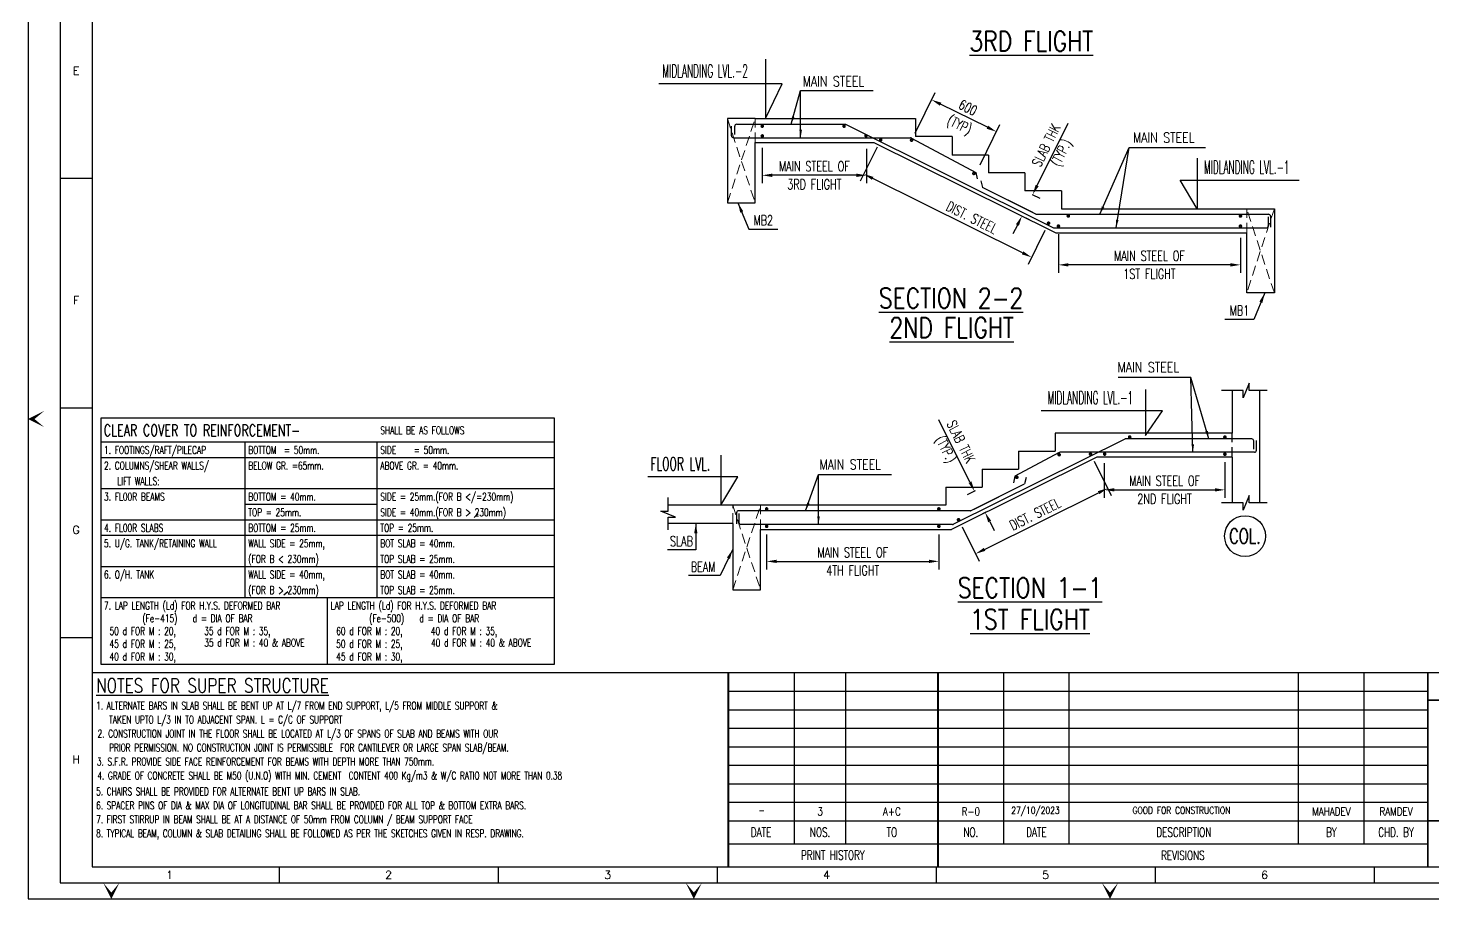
# Model space of a CAD drawing. Header units: millimetres. Extents: x 1056218 to 1123340, y -431462 to -384245.
# Drawn here: x 1056218 to 1091245, y -431462 to -409738 of the extents above; entities that cross this region are included whole.
import ezdxf
from ezdxf.enums import TextEntityAlignment as Align

# ---------------------------------------------------------------- set-up
doc = ezdxf.new("R2010")
doc.units = ezdxf.units.MM
doc.header["$MEASUREMENT"] = 0
doc.header["$PDMODE"] = 34
doc.header["$PDSIZE"] = -5
doc.linetypes.add('DASHED', pattern=[0.75, 0.5, -0.25])
for name, color, linetype in [('LEVEL SECTION', 3, 'Continuous'), ('notes', 1, 'Continuous'), ('PNA', 8, 'Continuous'), ('R.C.C. STRUCTURE', 4, 'Continuous'), ('S-BEAM NO', 3, 'Continuous'), ('S-BRECK LINE', 8, 'Continuous'), ('S-COLUMN', 1, 'Continuous'), ('S-COLUMN CIRCLE', 9, 'Continuous'), ('S-COLUMN NO', 2, 'Continuous'), ('S-DIM-1', 5, 'Continuous'), ('S-LEVEL SECTION', 3, 'Continuous'), ('S-REINFORCEMENT', 6, 'Continuous'), ('S-TEXT', 2, 'Continuous'), ('S-TEXT-1', 4, 'Continuous'), ('S-TITIL', 6, 'Continuous'), ('SCH-LINE', 7, 'Continuous'), ('SCHEDULE LINE', 7, 'Continuous'), ('STEEL', 6, 'Continuous'), ('TEXT (SHEET)', 4, 'Continuous')]:
    doc.layers.add(name, color=color, linetype=linetype)
doc.layers.add('SDA_DIM', color=8, linetype='Continuous', lineweight=13)
doc.styles.add('ROMANS', font='simplex.shx', dxfattribs={"width": 0.7})
doc.dimstyles.new('DIM 100', dxfattribs={"dimscale": 100, "dimtxt": 2, "dimasz": 2, "dimexe": 1, "dimexo": 1, "dimgap": 1, "dimtad": 1, "dimdec": 0, "dimzin": 0, "dimdsep": 46, "dimtxsty": 'ROMANS', "dimcen": 0, "dimclrd": 170, "dimclre": 170, "dimclrt": 4, "dimadec": 0, "dimazin": 0, "dimtfac": 1, "dimtdec": 0, "dimtofl": 0, "dimtmove": 0, "dimatfit": 3, "dimfxl": 0, "dimtolj": 1, "dimtzin": 0, "dimarcsym": 0})
doc.dimstyles.new('dim100', dxfattribs={"dimtxt": 250, "dimasz": 250, "dimexe": 200, "dimexo": 200, "dimgap": 100, "dimtad": 1, "dimdec": 0, "dimzin": 0, "dimdsep": 46, "dimtxsty": 'ROMANS', "dimcen": 0, "dimclrd": 5, "dimclre": 5, "dimclrt": 4, "dimadec": 0, "dimazin": 0, "dimtfac": 1, "dimtdec": 0, "dimtix": 1, "dimtofl": 0, "dimtmove": 2, "dimatfit": 3, "dimfxl": 0, "dimtolj": 1, "dimtzin": 0, "dimlwd": -1, "dimlwe": -1, "dimarcsym": 0})
doc.dimstyles.new('dim33.33', dxfattribs={"dimtxt": 250, "dimasz": 250, "dimexe": 200, "dimexo": 200, "dimgap": 100, "dimtad": 1, "dimdec": 0, "dimlfac": 0.333331, "dimzin": 0, "dimdsep": 46, "dimtxsty": 'ROMANS', "dimcen": 0, "dimclrd": 5, "dimclre": 5, "dimclrt": 4, "dimadec": 0, "dimazin": 0, "dimtfac": 1, "dimtdec": 0, "dimtix": 1, "dimtofl": 0, "dimtmove": 2, "dimatfit": 3, "dimfxl": 0, "dimtolj": 1, "dimtzin": 0, "dimlwd": -1, "dimlwe": -1, "dimarcsym": 0})

# ---------------------------------------------------------------- blocks, each defined once
blk = doc.blocks.new('*D31')
at = {"layer": 'Defpoints', "color": 0}
for p in [(1083051, -420395), (1086059, -420370), (1086059, -421258)]:
    blk.add_point(p, dxfattribs=at)
at = {"layer": 'S-DIM-1', "color": 5}
for p, q in [((1083051, -420595), (1083051, -421458)), ((1086059, -420570), (1086059, -421458)), ((1083301, -421258), (1085809, -421258))]:
    blk.add_line(p, q, dxfattribs=at)
for points in [[(1083301, -421216), (1083301, -421299), (1083051, -421258)], [(1085809, -421299), (1085809, -421216), (1086059, -421258)]]:
    blk.add_solid(points, dxfattribs=at)
at = {"layer": 'S-DIM-1', "color": 4, "char_height": 250, "attachment_point": 5, "style": 'ROMANS'}
for s, insert in [('\\A1;MAIN STEEL OF\\Fsimplex.shx|c1;', (1084555, -421033)), ('2ND FLIGHT', (1084555, -421483))]:
    blk.add_mtext(s, dxfattribs=dict(at, insert=insert))
blk = doc.blocks.new('*D32')
at = {"layer": 'Defpoints', "color": 0}
for p in [(1074633, -422168), (1078927, -422168), (1078927, -423042)]:
    blk.add_point(p, dxfattribs=at)
at = {"layer": 'S-DIM-1', "color": 5}
for p, q in [((1074633, -422368), (1074633, -423242)), ((1078927, -422368), (1078927, -423242)), ((1074883, -423042), (1078677, -423042))]:
    blk.add_line(p, q, dxfattribs=at)
for points in [[(1074883, -423000), (1074883, -423083), (1074633, -423042)], [(1078677, -423083), (1078677, -423000), (1078927, -423042)]]:
    blk.add_solid(points, dxfattribs=at)
at = {"layer": 'S-DIM-1', "color": 4, "char_height": 250, "attachment_point": 5, "style": 'ROMANS'}
for s, insert in [('\\A1;MAIN STEEL OF', (1076780, -422817)), ('4TH FLIGHT', (1076780, -423267))]:
    blk.add_mtext(s, dxfattribs=dict(at, insert=insert))
blk = doc.blocks.new('*D33')
at = {"layer": 'Defpoints', "color": 0}
for p in [(1082708, -420367), (1083131, -421218), (1079418, -422002)]:
    blk.add_point(p, dxfattribs=at)
at = {"layer": 'S-DIM-1', "color": 5}
for p, q in [((1082797, -420546), (1083220, -421397)), ((1080065, -422742), (1082907, -421330)), ((1079507, -422182), (1079930, -423033))]:
    blk.add_line(p, q, dxfattribs=at)
for points in [[(1082926, -421367), (1082889, -421292), (1083131, -421218)], [(1080046, -422705), (1080083, -422780), (1079841, -422854)]]:
    blk.add_solid(points, dxfattribs=at)
at = {"layer": 'S-DIM-1', "color": 4, "insert": (1081328, -421861), "char_height": 250, "attachment_point": 5, "rotation": 26.4273, "style": 'ROMANS'}
blk.add_mtext('\\A1;\\Fsimplex.shx|c1;DIST. STEEL', dxfattribs=at)
blk = doc.blocks.new('*D34')
at = {"layer": 'Defpoints', "color": 0}
for p in [(1080006, -421193), (1080274, -421728), (1080082, -421824)]:
    blk.add_point(p, dxfattribs=at)
at = {"layer": 'S-DIM-1', "color": 5}
for p, q in [((1079703, -421065), (1078925, -419508)), ((1079828, -421283), (1079636, -421378)), ((1080095, -421818), (1079903, -421913)), ((1080194, -422048), (1080305, -422271))]:
    blk.add_line(p, q, dxfattribs=at)
for points in [[(1079666, -421084), (1079740, -421047), (1079815, -421289)], [(1080231, -422029), (1080156, -422066), (1080082, -421824)]]:
    blk.add_solid(points, dxfattribs=at)
at = {"layer": 'S-DIM-1', "color": 4, "insert": (1079255, -420168), "char_height": 250, "attachment_point": 5, "rotation": 296.5497, "style": 'ROMANS'}
blk.add_mtext('\\A1;SLAB THK\\P(TYP.)', dxfattribs=at)
blk = doc.blocks.new('*D39')
at = {"layer": 'Defpoints', "color": 0}
for p in [(1074524, -412523), (1077120, -412549), (1074524, -413411)]:
    blk.add_point(p, dxfattribs=at)
at = {"layer": 'S-DIM-1', "color": 5}
for p, q in [((1074524, -412723), (1074524, -413611)), ((1077120, -412749), (1077120, -413611)), ((1076870, -413411), (1074774, -413411))]:
    blk.add_line(p, q, dxfattribs=at)
for points in [[(1074774, -413369), (1074774, -413453), (1074524, -413411)], [(1076870, -413453), (1076870, -413369), (1077120, -413411)]]:
    blk.add_solid(points, dxfattribs=at)
at = {"layer": 'S-DIM-1', "color": 4, "char_height": 250, "attachment_point": 5, "style": 'ROMANS'}
for s, insert in [('\\A1;\\Fsimplex.shx|c1;MAIN STEEL OF', (1075822, -413186)), ('3RD FLIGHT', (1075822, -413636))]:
    blk.add_mtext(s, dxfattribs=dict(at, insert=insert))
blk = doc.blocks.new('*D40')
at = {"layer": 'Defpoints', "color": 0}
for p in [(1081908, -414679), (1086447, -414771), (1081908, -415645)]:
    blk.add_point(p, dxfattribs=at)
at = {"layer": 'S-DIM-1', "color": 5}
for p, q in [((1081908, -414879), (1081908, -415845)), ((1086447, -414971), (1086447, -415845)), ((1086197, -415645), (1082158, -415645))]:
    blk.add_line(p, q, dxfattribs=at)
for points in [[(1082158, -415603), (1082158, -415687), (1081908, -415645)], [(1086197, -415687), (1086197, -415603), (1086447, -415645)]]:
    blk.add_solid(points, dxfattribs=at)
at = {"layer": 'S-DIM-1', "color": 4, "char_height": 250, "attachment_point": 5, "style": 'ROMANS'}
for s, insert in [('\\A1;\\Fsimplex.shx|c1;MAIN STEEL OF', (1084178, -415420)), ('1ST FLIGHT', (1084178, -415870))]:
    blk.add_mtext(s, dxfattribs=dict(at, insert=insert))
blk = doc.blocks.new('*D41')
at = {"layer": 'Defpoints', "color": 0}
for p in [(1077476, -412525), (1077053, -413377), (1081662, -414606)]:
    blk.add_point(p, dxfattribs=at)
at = {"layer": 'S-DIM-1', "color": 5}
for p, q in [((1077387, -412705), (1076964, -413556)), ((1081015, -415346), (1077277, -413488)), ((1081573, -414785), (1081150, -415636))]:
    blk.add_line(p, q, dxfattribs=at)
for points in [[(1077296, -413451), (1077259, -413525), (1077053, -413377)], [(1080997, -415383), (1081034, -415308), (1081239, -415457)]]:
    blk.add_solid(points, dxfattribs=at)
at = {"layer": 'S-DIM-1', "color": 4, "insert": (1079752, -414464), "char_height": 250, "attachment_point": 5, "rotation": 333.5733, "style": 'ROMANS'}
blk.add_mtext('\\A1;\\Fsimplex.shx|c1;DIST. STEEL', dxfattribs=at)
blk = doc.blocks.new('*D42')
at = {"layer": 'Defpoints', "color": 0}
for p in [(1081073, -413797), (1080806, -414332), (1080998, -414427)]:
    blk.add_point(p, dxfattribs=at)
at = {"layer": 'S-DIM-1', "color": 5}
for p, q in [((1081377, -413669), (1082155, -412112)), ((1081252, -413886), (1081444, -413982)), ((1080886, -414651), (1080774, -414875)), ((1080985, -414421), (1081177, -414517))]:
    blk.add_line(p, q, dxfattribs=at)
for points in [[(1081340, -413650), (1081414, -413687), (1081265, -413892)], [(1080923, -414670), (1080849, -414632), (1080998, -414427)]]:
    blk.add_solid(points, dxfattribs=at)
at = {"layer": 'S-DIM-1', "color": 4, "insert": (1081825, -412771), "char_height": 250, "attachment_point": 5, "rotation": 63.4503, "style": 'ROMANS'}
blk.add_mtext('\\A1;SLAB THK\\P(TYP.)', dxfattribs=at)
blk = doc.blocks.new('*D43')
at = {"layer": 'Defpoints', "color": 0}
for p in [(1078746, -411527), (1078249, -412536), (1079865, -413331)]:
    blk.add_point(p, dxfattribs=at)
at = {"layer": 'S-DIM-1', "color": 5}
for p, q in [((1078337, -412357), (1078834, -411348)), ((1080138, -412212), (1078970, -411638)), ((1079954, -413152), (1080450, -412143))]:
    blk.add_line(p, q, dxfattribs=at)
for points in [[(1078988, -411600), (1078952, -411675), (1078746, -411527)], [(1080119, -412250), (1080156, -412175), (1080362, -412323)]]:
    blk.add_solid(points, dxfattribs=at)
at = {"layer": 'S-DIM-1', "color": 4, "char_height": 250, "attachment_point": 5, "rotation": 333.7989, "style": 'ROMANS'}
for s, insert in [('\\A1;600', (1079653, -411723)), ('(TYP)', (1079426, -412186))]:
    blk.add_mtext(s, dxfattribs=dict(at, insert=insert))
blk = doc.blocks.new('FOLDER')
at = {"layer": 'PNA'}
for points in [[(-1250, 2500), (0, 0), (0, 1000)], [(1250, 2500), (0, 0), (0, 1000)]]:
    blk.add_solid(points, dxfattribs=at)
blk = doc.blocks.new('SHEET')
at = {"color": 1}
for p, q in [((762042, -118391, -8), (676135, -118391, -8)), ((697174, -123292, -8), (720414, -123292, -8)), ((697174, -124054, -8), (720337, -124054, -8))]:
    blk.add_line(p, q, dxfattribs=at)
for p, q in [((699374, -124054, -8), (699374, -118391, -8)), ((701079, -124054, -8), (701079, -118391, -8)), ((706304, -124054, -8), (706304, -118391, -8)), ((708467, -124054, -8), (708467, -118391, -8)), ((716058, -124054, -8), (716058, -118391, -8)), ((718236, -124054, -8), (718236, -118391, -8))]:
    blk.add_line(p, q)
at = {"color": 5, "linetype": 'ByBlock', "lineweight": -2}
for p, q in [((697187, -119004, -8), (720337, -119004, -8)), ((697187, -119617, -8), (720337, -119617, -8)), ((697187, -120229, -8), (720337, -120229, -8)), ((697187, -120842, -8), (720337, -120842, -8)), ((697187, -121454, -8), (720337, -121454, -8)), ((697187, -122067, -8), (720337, -122067, -8)), ((697187, -122680, -8), (720337, -122680, -8))]:
    blk.add_line(p, q, dxfattribs=at)
at = {"elevation": -8, "flags": 128}
blk.add_lwpolyline([(674017, -125881), (763101, -125881), (763101, -63214), (674017, -63214)], close=True, dxfattribs=at)
at = {"color": 1, "const_width": 60.9, "elevation": -8}
for points in [[(697187, -124807), (697187, -118391)], [(704126, -124807), (704126, -118391)], [(720337, -124821), (720337, -118391)], [(720337, -119302), (737368, -119302)], [(720337, -123298), (737368, -123298)]]:
    blk.add_lwpolyline(points, dxfattribs=at)
at = {"layer": 'PNA'}
for p, q in [((675076, -102021, -8), (676135, -102021, -8)), ((675076, -109621, -8), (676135, -109621, -8)), ((675076, -117221, -8), (676135, -117221, -8)), ((682323, -124822, -8), (682323, -125351, -8)), ((689570, -124822, -8), (689570, -125351, -8)), ((696817, -124822, -8), (696817, -125351, -8)), ((704065, -124822, -8), (704065, -125351, -8)), ((711312, -124822, -8), (711312, -125351, -8)), ((718559, -124822, -8), (718559, -125351, -8))]:
    blk.add_line(p, q, dxfattribs=at)
at = {"layer": 'PNA', "color": 1, "elevation": -8}
for points in [[(675076, -125351), (762572, -125351), (762572, -63743), (675076, -63743)], [(676135, -124822), (762042, -124822), (762042, -64273), (676135, -64273)]]:
    blk.add_lwpolyline(points, close=True, dxfattribs=at)
at = {"layer": 'PNA', "xscale": 0.2118545526379952, "yscale": 0.2118545526379952, "zscale": 0.2118545526379952, "rotation": 270}
blk.add_blockref('FOLDER', (674017, -109992, -8), dxfattribs=at)
at = {"layer": 'PNA', "xscale": 0.2118545530764889, "yscale": 0.2118545530764889, "zscale": 0.2118545530764889}
for p in [(676771, -125881, -8), (696049, -125881, -8), (709820, -125881, -8)]:
    blk.add_blockref('FOLDER', p, dxfattribs=at)
at = {"layer": 'PNA', "style": 'ROMANS'}
for s, p in [('E', (675605, -98461, -8)), ('F', (675605, -106061, -8)), ('G', (675605, -113661, -8)), ('H', (675605, -121262, -8)), ('1', (678700, -125086, -8)), ('2', (685947, -125086, -8)), ('3', (693195, -125086, -8)), ('4', (700442, -125086, -8)), ('5', (707689, -125086, -8)), ('6', (714936, -125086, -8))]:
    blk.add_text(s, height=265, dxfattribs=at).set_placement(p, align=Align.MIDDLE)
at = {"layer": 'TEXT (SHEET)', "color": 4, "style": 'ROMANS', "width": 0.7}
for s, height, p in [('DATE', 304.7, (698274, -123673, -8)), ('NOS.', 304.7, (700226, -123673, -8)), ('TO', 304.7, (702602, -123673, -8)), ('NO.', 304.7, (705215, -123673, -8)), ('DATE', 304.7, (707386, -123673, -8)), ('DESCRIPTION', 304.74, (712263, -123673, -8)), ('BY', 304.7, (717147, -123673, -8)), ('CHD. BY', 304.7, (719287, -123673, -8)), ('PRINT HISTORY', 304.74, (700650, -124431, -8)), ('REVISIONS', 304.7, (712231, -124438, -8))]:
    blk.add_text(s, height=height, dxfattribs=at).set_placement(p, align=Align.MIDDLE_CENTER)

msp = doc.modelspace()

# ---------------------------------------------------------------- linework, layer by layer
at = {"layer": 'LEVEL SECTION'}
for points, elevation in [([(1074601, -410511.2), (1074601, -411996.6), (1075023.5, -411132), (1071946.2, -411132)], 8), ([(1085367.2, -412986.8), (1085367.1, -414246.6), (1084944.7, -413532.6), (1087908.7, -413532.6)], 7.5), ([(1085367.2, -412986.8), (1085367.1, -414246.6), (1084944.7, -413532.6), (1087826.3, -413532.6)], 7.5), ([(1084077.3, -418751.3), (1084077.3, -419899), (1084499.8, -419282.9), (1081481.1, -419282.9)], 8), ([(1073490.1, -420388.7), (1073490.1, -421643.3), (1073912.6, -420934.5), (1071667.1, -420934.5)], 7.5), ([(1073490.1, -420388.7), (1073490.1, -421643.3), (1073912.6, -420934.5), (1071749.4, -420934.5)], 7.5)]:
    msp.add_lwpolyline(points, dxfattribs=dict(at, elevation=elevation))
at = {"layer": 'notes', "color": 4}
for p, q in [((1067336.1, -421945.3), (1067439.6, -421858.6)), ((1062593.6, -423878.6), (1062697.1, -423791.9))]:
    msp.add_line(p, q, dxfattribs=at)
at = {"layer": 'R.C.C. STRUCTURE', "color": 130, "linetype": 'Continuous'}
for p, q in [((1074346, -411996.6, 8.1), (1078347.8, -411996.6, 7.5)), ((1074346, -411996.6, 8.1), (1078347.8, -411996.6, 7.5)), ((1078347.8, -411996.6, 7.5), (1078347.8, -412446.6, 7.5)), ((1078347.8, -411996.6, 7.5), (1078347.8, -412446.6, 7.5)), ((1073655.6, -412596.6, 17), (1073655.6, -412596.6, 17)), ((1073655.6, -412596.6, 17), (1073655.6, -412596.6, 17)), ((1074346, -412596.6, 15.5), (1077304.8, -412596.6, 8.2)), ((1074346, -412596.6, 15.5), (1077306.6, -412596.6, 8.2)), ((1077306.6, -412596.6, 8.6), (1081840.7, -414846.6, 7.5)), ((1079256.4, -412446.6, 7.5), (1078347.8, -412446.6, 7.5)), ((1079256.4, -412446.6, 7.5), (1078347.8, -412446.6, 7.5)), ((1079256.4, -412446.6, 7.5), (1079256.4, -412907.8, 7.5)), ((1080165.1, -412907.8, 7.5), (1079256.4, -412907.8, 7.5)), ((1080165.1, -412907.8, 7.5), (1080165.1, -413346.6, 7.5)), ((1081073.7, -413346.6, 7.5), (1080165.1, -413346.6, 7.5)), ((1081073.7, -413346.6, 7.5), (1080165.1, -413346.6, 7.5)), ((1081073.7, -413346.6, 7.5), (1081073.7, -413796.6, 7.5)), ((1081073.7, -413346.6, 7.5), (1081073.7, -413796.6, 7.5)), ((1081982.3, -413796.6, 7.5), (1081073.7, -413796.6, 7.5)), ((1081982.3, -413796.6, 7.5), (1081073.7, -413796.6, 7.5)), ((1081982.3, -413796.6, 7.5), (1081982.3, -414246.6, 7.5)), ((1081982.3, -413796.6, 7.5), (1081982.3, -414246.6, 7.5)), ((1081982.3, -413796.6, 7.5), (1081982.3, -414246.6, 7.5)), ((1081982.3, -413796.6, 7.5), (1081982.3, -414246.6, 7.5)), ((1081982.3, -414246.6, 7.5), (1086602, -414246.6, 7.5)), ((1081982.3, -414246.6, 7.5), (1086602, -414246.6, 7.5)), ((1081840.7, -414846.6, 7.5), (1086602, -414846.6, 7.5)), ((1086237.6, -419843.3, 8.1), (1081823.5, -419843.3, 7.5)), ((1081823.5, -419843.3, 7.5), (1081823.5, -420293.3, 7.5)), ((1081823.5, -419843.3, 7.5), (1081823.5, -420293.3, 7.5)), ((1086237.6, -419843.3, 8.1), (1081823.5, -419843.3, 7.5)), ((1080914.9, -420293.3, 7.5), (1080914.9, -420743.3, 7.5)), ((1080914.9, -420293.3, 7.5), (1081823.5, -420293.3, 7.5)), ((1080914.9, -420293.3, 7.5), (1081823.5, -420293.3, 7.5)), ((1080914.9, -420293.3, 7.5), (1080914.9, -420743.3, 7.5)), ((1082866.5, -420443.3, 8.4), (1079239.2, -422243.3, 7.5)), ((1086237.6, -420443.3, 15.5), (1082866.5, -420443.3, 8.2)), ((1086237.6, -420443.3, 15.5), (1082866.5, -420443.3, 8.2)), ((1086928, -420443.3, 17), (1086928, -420443.3, 17)), ((1086928, -420443.3, 17), (1086928, -420443.3, 17)), ((1080006.2, -420743.3, 7.5), (1080006.2, -421193.3, 7.5)), ((1080006.2, -420743.3, 7.5), (1080914.9, -420743.3, 7.5)), ((1080006.2, -420743.3, 7.5), (1080914.9, -420743.3, 7.5)), ((1080006.2, -420743.3, 7.5), (1080006.2, -421193.3, 7.5)), ((1079097.6, -421193.3, 7.5), (1079097.6, -421643.3, 7.5)), ((1079097.6, -421193.3, 7.5), (1079097.6, -421643.3, 7.5)), ((1079097.6, -421193.3, 7.5), (1080006.2, -421193.3, 7.5)), ((1079097.6, -421193.3, 7.5), (1080006.2, -421193.3, 7.5)), ((1079097.6, -421193.3, 7.5), (1079097.6, -421643.3, 7.5)), ((1079097.6, -421193.3, 7.5), (1079097.6, -421643.3, 7.5)), ((1074478, -421643.3, 7.5), (1072174, -421643.3, 7.5)), ((1079097.6, -421643.3, 7.5), (1074478, -421643.3, 7.5)), ((1079097.6, -421643.3, 7.5), (1074478, -421643.3, 7.5)), ((1073788, -422093.3, 7.5), (1072174, -422093.3, 7.5))]:
    msp.add_line(p, q, dxfattribs=at)
at = {"layer": 'R.C.C. STRUCTURE', "color": 130}
for p, q in [((1078347.8, -411996.6, 7.5), (1078347.8, -412446.6, 7.5)), ((1078347.8, -411996.6, 7.5), (1078347.8, -412446.6, 7.5)), ((1081823.5, -419843.3, 7.5), (1081823.5, -420293.3, 7.5)), ((1081823.5, -419843.3, 7.5), (1081823.5, -420293.3, 7.5))]:
    msp.add_line(p, q, dxfattribs=at)
at = {"layer": 'R.C.C. STRUCTURE', "color": 130, "linetype": 'ByBlock'}
for p, q in [((1081982.3, -414246.6, 7.5), (1082762.9, -414246.6, 7.5)), ((1081982.3, -414246.6, 7.5), (1082762.9, -414246.6, 7.5)), ((1079097.6, -421643.3, 7.5), (1078317, -421643.3, 7.5)), ((1079097.6, -421643.3, 7.5), (1078317, -421643.3, 7.5))]:
    msp.add_line(p, q, dxfattribs=at)
at = {"layer": 'R.C.C. STRUCTURE', "color": 130}
for points, elevation in [([(1074346, -411996.6), (1073656, -411996.6), (1073656, -412596.6), (1073656, -414096.6), (1074346, -414096.6)], 8.1), ([(1074346, -414096.6), (1074346, -414096.6), (1074346, -412596.6)], 8.1), ([(1086602, -414246.6), (1087291.9, -414246.6), (1087291.9, -416346.6), (1086602, -416346.6), (1086602, -414846.6)], 7.5), ([(1073788, -422093.3), (1073788, -423752.9), (1074478, -423752.9), (1074478, -422243.3), (1079239.2, -422243.3)], 7.5)]:
    msp.add_lwpolyline(points, dxfattribs=dict(at, elevation=elevation))
at = {"layer": 'S-BEAM NO', "color": 253, "linetype": 'DASHED', "ltscale": 500}
msp.add_line((1086237.6, -420443.3, 7.5), (1086237.6, -419843.3, 7.5), dxfattribs=at)
at = {"layer": 'S-BRECK LINE'}
for points, elevation in [([(1087112.8, -418775.9), (1086662.8, -418775.9), (1086662.8, -418592.7), (1086512.3, -418959.1), (1086512.3, -418775.9), (1085972.4, -418775.9)], 1330203), ([(1072174, -422253.1), (1072174, -421937.3), (1072357.1, -421937.3), (1071990.8, -421786.9), (1072174, -421786.9), (1072174, -421446.4)], 7.5), ([(1087112.8, -421582.3), (1086662.8, -421582.3), (1086662.8, -421399.1), (1086512.3, -421765.4), (1086512.3, -421582.3), (1085972.4, -421582.3)], 1330203)]:
    msp.add_lwpolyline(points, dxfattribs=dict(at, elevation=elevation))
at = {"layer": 'S-COLUMN', "elevation": 7.5}
for points in [[(1086237.6, -418775.9), (1086237.6, -419843.3)], [(1086927.9, -421582.3), (1086928, -418775.9)], [(1086237.6, -420443.3), (1086237.5, -421582.3)]]:
    msp.add_lwpolyline(points, dxfattribs=at)
at = {"layer": 'S-COLUMN CIRCLE'}
msp.add_circle((1086562.2, -422411.2, 28.9), 509.4, dxfattribs=at)
at = {"layer": 'S-REINFORCEMENT', "color": 5}
for p, q in [((1073755.6, -412424.8, 8.2), (1073755.6, -412182, 8.2)), ((1073835.6, -412396.5, 8.2), (1073835.6, -412188.8, 8.2)), ((1073885.6, -412138.8, 8.2), (1076599, -412138.8, 7.4)), ((1076599, -412138.8, 8.7), (1081789, -414717.9, 7.5)), ((1073805.6, -412474.8, 8.2), (1078222.9, -412474.8, 7.5)), ((1078246.5, -412480.8, 7.5), (1079846.7, -413337.4, 7.5)), ((1079846.7, -413337.4, 7.5), (1079885.8, -413500.6, 7.5)), ((1079846.7, -413337.4, 7.5), (1079885.8, -413500.6, 7.5)), ((1079974.6, -413549, 7.5), (1080013.7, -413712.3, 7.5)), ((1079974.6, -413549, 7.5), (1080013.7, -413712.3, 7.5)), ((1081268.7, -414339.6, 7.5), (1080013.7, -413712.3, 7.5)), ((1081343.5, -414377, 7.5), (1080013.7, -413712.3, 7.5)), ((1081365.8, -414382.2, 7.5), (1087146.9, -414382.2, 7.5)), ((1081811.3, -414723.1, 7.5), (1087090.3, -414723.1, 7.5)), ((1087140.3, -414447.4, 7.5), (1087140.3, -414673.1, 7.5)), ((1087196.9, -414432.2, 7.5), (1087196.9, -414708, 7.5)), ((1083564.9, -419990.7, 8.5), (1079290.9, -422114.6, 7.5)), ((1081924.8, -420327.4, 7.5), (1080823.9, -420916.8, 7.5)), ((1086793.8, -420321.5, 8.2), (1081948.4, -420321.5, 7.5)), ((1086729.7, -419985.5, 8.2), (1083587.2, -419985.5, 7.4)), ((1086779.7, -420243.2, 8.2), (1086779.7, -420035.5, 8.2)), ((1086843.8, -420271.5, 8.2), (1086843.8, -420028.7, 8.2)), ((1080823.9, -420916.8, 7.5), (1080784.8, -421080, 7.5)), ((1080823.9, -420916.8, 7.5), (1080784.8, -421080, 7.5)), ((1081105.4, -420945.7, 7.5), (1081066.3, -421108.9, 7.5)), ((1081105.4, -420945.7, 7.5), (1081066.3, -421108.9, 7.5)), ((1079736.5, -421773.6, 7.5), (1081066.3, -421108.9, 7.5)), ((1079811.2, -421736.3, 7.5), (1081066.3, -421108.9, 7.5)), ((1073883.1, -421828.9, 7.5), (1073883.1, -422104.6, 7.5)), ((1079714.1, -421778.9, 7.5), (1073933.1, -421778.9, 7.5)), ((1073939.7, -421844.1, 7.5), (1073939.7, -422069.8, 7.5)), ((1079268.7, -422119.8, 7.5), (1073989.7, -422119.8, 7.5))]:
    msp.add_line(p, q, dxfattribs=at)
at = {"layer": 'S-REINFORCEMENT', "color": 5, "extrusion": (0.00011904, 0, 1)}
msp.add_arc((1073885.6, -412188.8, 136), 50, 90, 180, dxfattribs=at)
at = {"layer": 'S-REINFORCEMENT', "color": 5, "extrusion": (7.16275e-05, 0, 1)}
msp.add_arc((1073805.6, -412424.8, 85.1), 50, 180, 270, dxfattribs=at)
at = {"layer": 'S-REINFORCEMENT', "color": 5, "extrusion": (7.16275e-05, 0.000133799, 1)}
msp.add_arc((1078222.9, -412524.8, 29.6), 50, 61.83815, 90, dxfattribs=at)
at = {"layer": 'S-REINFORCEMENT', "color": 5}
for centre, start, end in [((1081365.8, -414332.2, 7.5), 243.44228, 270), ((1087090.3, -414673.1, 7.5), 270, 0), ((1087146.9, -414432.2, 7.5), 0, 90), ((1073933.1, -421828.9, 7.5), 90, 180), ((1073989.7, -422069.8, 7.5), 180, 270), ((1079714.1, -421728.9, 7.5), 270, 296.55772)]:
    msp.add_arc(centre, 50, start, end, dxfattribs=at)
at = {"layer": 'S-REINFORCEMENT', "color": 5, "extrusion": (0, -0.000466261, 1)}
for centre, start, end in [((1081811.3, -414673.1, 200.9), 243.57558, 270), ((1079268.7, -422069.8, 204.3), 270, 296.42442)]:
    msp.add_arc(centre, 50, start, end, dxfattribs=at)
at = {"layer": 'S-REINFORCEMENT', "color": 5, "extrusion": (-7.16275e-05, 0.000133799, 1)}
msp.add_arc((1081948.4, -420371.5, -126.2), 50, 90, 118.16185, dxfattribs=at)
at = {"layer": 'S-REINFORCEMENT', "color": 5, "extrusion": (-0.00011904, -0.000226712, 1)}
msp.add_arc((1083587.2, -420035.5, -25.2), 50, 90, 116.42442, dxfattribs=at)
at = {"layer": 'S-REINFORCEMENT', "color": 5, "extrusion": (-0.00011904, 0, 1)}
msp.add_arc((1086729.7, -420035.5, -121.2), 50, 0, 90, dxfattribs=at)
at = {"layer": 'S-REINFORCEMENT', "color": 5, "extrusion": (-7.16275e-05, 0, 1)}
msp.add_arc((1086793.8, -420271.5, -69.7), 50, 270, 0, dxfattribs=at)
at = {"layer": 'SCH-LINE'}
for p, q in [((1061630.1, -423952.8), (1061630.1, -420071.2)), ((1064923.2, -423952.8), (1064923.2, -420088)), ((1063686, -425607.1), (1063686, -423952.8))]:
    msp.add_line(p, q, dxfattribs=at)
msp.add_lwpolyline([(1069339.2, -419472), (1058032.8, -419472), (1058032.8, -425607.1), (1069339.2, -425607.1)], close=True, dxfattribs=at)
at = {"layer": 'SCHEDULE LINE', "color": 5}
for p, q in [((1069339.2, -420071.2), (1058032.8, -420071.2)), ((1069339.2, -420459.3), (1058032.8, -420459.3)), ((1069339.2, -421235.7), (1058032.8, -421235.7)), ((1069339.2, -421235.7), (1058032.8, -421235.7)), ((1064923.2, -421623.8), (1061630.1, -421623.8)), ((1069339.2, -422012), (1058032.8, -422012)), ((1069339.2, -422400.2), (1058032.8, -422400.2)), ((1069339.2, -422400.2), (1058032.8, -422400.2)), ((1069339.2, -423176.5), (1058032.8, -423176.5)), ((1069339.2, -423952.8), (1058032.8, -423952.8))]:
    msp.add_line(p, q, dxfattribs=at)
at = {"layer": 'SDA_DIM', "linetype": 'DASHED', "ltscale": 500}
for p, q in [((1073656, -414096.6, 8.1), (1074346, -411996.6, 8.1)), ((1073656, -411996.6, 8.1), (1074346, -414096.6, 8.1)), ((1074346, -412596.6, 15.5), (1074346, -411996.6, 15.5)), ((1087291.9, -416346.6, 7.5), (1086602, -414246.6, 7.5)), ((1087291.9, -414246.6, 7.5), (1086602, -416346.6, 7.5)), ((1086602, -414846.6, 7.5), (1086602, -414246.6, 7.5)), ((1073788, -421643.3, 7.5), (1074478, -423743.3, 7.5)), ((1073788, -422093.3, 7.5), (1073788, -421643.3, 7.5)), ((1073788, -423752.9, 7.5), (1074478, -421652.9, 7.5)), ((1074478, -422243.3, 7.5), (1074478, -421643.3, 7.5))]:
    msp.add_line(p, q, dxfattribs=at)
at = {"layer": 'STEEL', "color": 5, "linetype": 'Continuous', "ltscale": 50, "const_width": 43.5}
for points, elevation in [([(1074547.6, -412184.3, -1), (1074501.1, -412184.3, -1)], 16.5), ([(1074547.6, -412184.3, -1), (1074501.1, -412184.3, -1)], 16.5), ([(1074547.6, -412429.1, -1), (1074501.1, -412429.1, -1)], 17), ([(1077133.6, -412425.2, -1), (1077087.1, -412425.2, -1)], 0.5), ([(1077133.6, -412425.2, -1), (1077087.1, -412425.2, -1)], 0.5), ([(1077499.7, -412525.5, -1), (1077453.2, -412525.5, -1)], 7.8), ([(1077499.7, -412525.5, -1), (1077453.2, -412525.5, -1)], 7.8), ([(1078269, -412534.4, -1), (1078222.5, -412534.4, -1)], 7.5), ([(1078269, -412534.4, -1), (1078222.5, -412534.4, -1)], 7.5), ([(1079822.9, -413365.4, -1), (1079776.4, -413365.4, -1)], 7.5), ([(1079822.9, -413365.4, -1), (1079776.4, -413365.4, -1)], 7.5), ([(1083662.2, -419940.7, 1), (1083708.7, -419940.7, 1)], 0), ([(1083662.2, -419940.7, 1), (1083708.7, -419940.7, 1)], 0), ([(1086035.9, -419940.7, 1), (1086082.4, -419940.7, 1)], 16.5), ([(1086035.9, -419940.7, 1), (1086082.4, -419940.7, 1)], 16.5), ([(1082684.9, -420367.1, 1), (1082731.4, -420367.1, 1)], 7.5), ([(1082684.9, -420367.1, 1), (1082731.4, -420367.1, 1)], 7.5), ([(1083037.7, -420366.2, 1), (1083084.2, -420366.2, 1)], 0), ([(1083037.7, -420366.2, 1), (1083084.2, -420366.2, 1)], 0), ([(1086035.9, -420370.1, 1), (1086082.4, -420370.1, 1)], 16.5), ([(1081902.3, -420381.1, 1), (1081948.8, -420381.1, 1)], 7.5), ([(1081902.3, -420381.1, 1), (1081948.8, -420381.1, 1)], 7.5), ([(1080847.7, -420944.8, 1), (1080894.2, -420944.8, 1)], 7.5), ([(1080847.7, -420944.8, 1), (1080894.2, -420944.8, 1)], 7.5), ([(1074609.7, -421732.8, 1), (1074656.2, -421732.8, 1)], 0), ([(1074609.7, -421732.8, 1), (1074656.2, -421732.8, 1)], 0), ([(1078903.4, -421732.8, 1), (1078949.9, -421732.8, 1)], 0), ([(1078903.4, -421732.8, 1), (1078949.9, -421732.8, 1)], 0), ([(1079394.5, -422002.4, 1), (1079441, -422002.4, 1)], 0), ([(1079394.5, -422002.4, 1), (1079441, -422002.4, 1)], 0), ([(1074609.7, -422167.7, 1), (1074656.2, -422167.7, 1)], 0), ([(1078903.4, -422167.7, 1), (1078949.9, -422167.7, 1)], 0)]:
    msp.add_lwpolyline(points, format="xyb", close=True, dxfattribs=dict(at, elevation=elevation))
for points in [[(1076585.5, -412184.3, -1), (1076539, -412184.3, -1)], [(1076585.5, -412184.3, -1), (1076539, -412184.3, -1)], [(1081685.4, -414605.7, -1), (1081638.9, -414605.7, -1)], [(1081685.4, -414605.7, -1), (1081638.9, -414605.7, -1)], [(1081931.3, -414678.7, -1), (1081884.8, -414678.7, -1)], [(1082176.6, -414426.3, -1), (1082130.1, -414426.3, -1)], [(1082176.6, -414426.3, -1), (1082130.1, -414426.3, -1)], [(1086470.2, -414426.3, -1), (1086423.7, -414426.3, -1)], [(1086470.2, -414426.3, -1), (1086423.7, -414426.3, -1)], [(1086470.2, -414678.7, -1), (1086423.7, -414678.7, -1)]]:
    msp.add_lwpolyline(points, format="xyb", close=True, dxfattribs=at)

# ---------------------------------------------------------------- block references
at = {"xscale": 0.7534615122783412, "yscale": 0.7534615122783412, "zscale": 0.7534615122783412}
msp.add_blockref('SHEET', (548372.2, -336615.9, 5.7), dxfattribs=at)

# ---------------------------------------------------------------- texts
at = {"layer": 'S-COLUMN NO', "style": 'ROMANS', "width": 0.7}
msp.add_text('COL.', height=375, dxfattribs=at).set_placement((1086562.2, -422411.2, -196518.1), align=Align.MIDDLE)
at = {"layer": 'S-LEVEL SECTION', "ltscale": 11, "style": 'ROMANS'}
for s, width, p in [('MIDLANDING LVL.-2', 0.5, (1072033.5, -410970.6, 7.5)), ('MIDLANDING LVL.-1', 0.5, (1085536.7, -413370.2, 7.5)), ('MIDLANDING LVL.-1', 0.5, (1081638, -419121.6, 0)), ('FLOOR LVL.', 0.6, (1071736.1, -420772.1, 7.5))]:
    msp.add_text(s, height=325, dxfattribs=dict(at, width=width)).set_placement(p)
at = {"layer": 'S-TEXT', "style": 'ROMANS', "width": 0.7}
msp.add_text('CLEAR COVER TO REINFORCEMENT- ', height=291.125, dxfattribs=at).set_placement((1058103.3, -419771.6), align=Align.MIDDLE_LEFT)
at = {"layer": 'S-TEXT', "style": 'ROMANS', "width": 0.8}
for s, height, p in [('-', 172.7, (1074506, -429250)), ('3', 199.5, (1075965.9, -429281)), ('A+C', 199.48, (1077756.1, -429281, 0)), ('R-0', 199.48, (1079724.6, -429281, 0)), ('27/10/2023', 172.65, (1081335.8, -429250)), ('GOOD FOR CONSTRUCTION', 172.655, (1084976.1, -429250, 0)), ('MAHADEV', 199.48, (1088715.1, -429281, 0)), ('RAMDEV', 199.48, (1090327, -429281, 0))]:
    msp.add_text(s, height=height, dxfattribs=at).set_placement(p, align=Align.MIDDLE_CENTER)
at = {"layer": 'S-TEXT-1', "linetype": 'ByBlock', "style": 'ROMANS', "width": 0.8}
for p in [(1075531.3, -411191.8, 7.5), (1083766.6, -412595.1, 7.5), (1083384, -418325.3, 7.5), (1075950, -420748.7, 7.5)]:
    msp.add_text('MAIN STEEL', height=250, dxfattribs=at).set_placement(p)
at = {"layer": 'S-TEXT-1', "style": 'ROMANS', "width": 0.7}
for s, p in [('SHALL BE AS FOLLOWS', (1065000.8, -419771.6)), ('1. FOOTINGS/RAFT/PILECAP', (1058110.4, -420265.2)), ('BOTTOM  = 50mm.', (1061707.7, -420265.2)), ('SIDE    = 50mm.', (1065000.8, -420265.2)), ('2. COLUMNS/SHEAR WALLS/', (1058110.4, -420653.4)), ('BELOW GR. =65mm.', (1061707.7, -420653.4)), ('ABOVE GR. = 40mm.', (1065000.8, -420653.4)), ('LIFT WALLS:', (1058441.4, -421041.6)), ('3. FL00R BEAMS', (1058110.4, -421429.7)), ('BOTTOM = 40mm.', (1061707.7, -421429.7)), ('SIDE = 25mm.(FOR B </=230mm)', (1065000.8, -421429.7)), ('TOP = 25mm.', (1061707.7, -421817.9)), ('SIDE = 40mm.(FOR B > 230mm)', (1065000.8, -421817.9)), ('4. FL00R SLABS', (1058110.4, -422206.1)), ('BOTTOM = 25mm.', (1061707.7, -422206.1)), ('TOP = 25mm.', (1065000.8, -422206.1)), ('5. U/G. TANK/RETAINING WALL', (1058110.4, -422594.2)), ('WALL SIDE = 25mm,', (1061707.7, -422594.2)), ('BOT SLAB = 40mm.', (1065000.8, -422594.2)), ('(FOR B < 230mm)', (1061707.7, -422982.4)), ('TOP SLAB = 25mm.', (1065000.8, -422982.4)), ('6. O/H. TANK', (1058110.4, -423370.6)), ('WALL SIDE = 40mm,', (1061707.7, -423370.6)), ('BOT SLAB = 40mm.', (1065000.8, -423370.6)), ('(FOR B > 230mm)', (1061707.7, -423758.8)), ('TOP SLAB = 25mm.', (1065000.8, -423758.8)), ('7. LAP LENGTH (Ld) FOR H.Y.S. DEFORMED BAR', (1058110.4, -424146.9)), ('LAP LENGTH (Ld) FOR H.Y.S. DEFORMED BAR', (1063763.6, -424146.9)), ('(Fe-415)   d = DIA OF BAR', (1059069.2, -424464.5)), ('(Fe-500)   d = DIA OF BAR', (1064722.4, -424464.5)), ('50 d FOR M : 20,', (1058248.2, -424782.1)), ('35 d FOR M : 35,', (1060608.2, -424782.1)), ('60 d FOR M : 20,', (1063901.4, -424782.1)), ('40 d FOR M : 35,', (1066261.5, -424782.1)), ('45 d FOR M : 25,', (1058248.2, -425099.7)), ('35 d FOR M : 40 & ABOVE', (1060611.2, -425072)), ('50 d FOR M : 25,', (1063901.4, -425099.7)), ('40 d FOR M : 40 & ABOVE', (1066264.4, -425072)), ('40 d FOR M : 30,', (1058248.2, -425417.3)), ('45 d FOR M : 30,', (1063901.4, -425417.3))]:
    msp.add_text(s, height=194.083, dxfattribs=at).set_placement(p, align=Align.MIDDLE_LEFT)
at = {"layer": 'S-TEXT-1', "linetype": 'Continuous', "style": 'ROMANS', "width": 0.7}
for s, height, p in [('1. ALTERNATE BARS IN SLAB SHALL BE BENT UP AT L/7 FROM END SUPPORT, L/5 FROM MIDDLE SUPPORT &', 191.604, (1057914.3, -426641.3, 0)), ('TAKEN UPTO L/3 IN TO ADJACENT SPAN. L = C/C OF SUPPORT', 191.604, (1058238.3, -426990.1, 0)), ('2. CONSTRUCTION JOINT IN THE FLOOR SHALL BE LOCATED AT L/3 OF SPANS OF SLAB AND BEAMS WITH OUR', 191.604, (1057950.3, -427338.8, 0)), ('PRIOR PERMISSION. NO CONSTRUCTION JOINT IS PERMISSIBLE  FOR CANTILEVER OR LARGE SPAN SLAB/BEAM.', 191.604, (1058238.3, -427687.6, 0)), ('3. S.F.R. PROVIDE SIDE FACE REINFORCEMENT FOR BEAMS WITH DEPTH MORE THAN 750mm.', 191.604, (1057932.9, -428036.3, 0)), ('4. GRADE OF CONCRETE SHALL BE M50 (U.N.O) WITH MIN. CEMENT  CONTENT 400 Kg/m3 & W/C RATIO NOT MORE THAN 0.38', 191.6039, (1057944.9, -428385, 0)), ('5. CHAIRS SHALL BE PROVIDED FOR ALTERNATE BENT UP BARS IN SLAB.', 191.604, (1057914.3, -428782.6, 0)), ('6. SPACER PINS OF DIA & MAX DIA OF LONGITUDINAL BAR SHALL BE PROVIDED FOR ALL TOP & BOTTOM EXTRA BARS.', 191.6039, (1057914.3, -429131.4, 0)), ('7. FIRST STIRRUP IN BEAM SHALL BE AT A DISTANCE OF 50mm FROM COLUMN / BEAM SUPPORT FACE', 191.604, (1057914.3, -429480.1, 0)), ('8. TYPICAL BEAM, COLUMN & SLAB DETAILING SHALL BE FOLLOWED AS PER THE SKETCHES GIVEN IN RESP. DRAWING.', 191.6039, (1057914.3, -429828.8, 0))]:
    msp.add_text(s, height=height, dxfattribs=at).set_placement(p, align=Align.MIDDLE_LEFT)
at = {"layer": 'S-TEXT-1', "char_height": 250, "attachment_point": 5, "style": 'ROMANS'}
for s, insert in [('MB2', (1074547.9, -414532.9, -1510.3)), ('MB1', (1086421.5, -416782.9, -1510.8)), ('SLAB', (1072509.7, -422538.4, -1510.8)), ('BEAM', (1073049.4, -423176.1, -1510.8))]:
    msp.add_mtext(s, dxfattribs=dict(at, insert=insert))
at = {"layer": 'S-TITIL', "style": 'ROMANS', "width": 0.8}
for s, p in [('%%U3RD FLIGHT', (1081232.3, -410065.8, 0)), ('%%USECTION 2-2', (1079231, -416474.5)), ('%%U2ND FLIGHT', (1079247.3, -417211.3, 0)), ('%%USECTION 1-1', (1081198.8, -423700.3, 0)), ('%%U1ST FLIGHT', (1081198.8, -424489.3, 0))]:
    msp.add_text(s, height=500, dxfattribs=at).set_placement(p, align=Align.MIDDLE_CENTER)
msp.add_text('%%UNOTES FOR SUPER STRUCTURE', height=345.87, dxfattribs=at).set_placement((1057914.3, -426139, 0), align=Align.MIDDLE_LEFT)

# ---------------------------------------------------------------- dimensions: what is measured, and where the dimension line sits
at = {"layer": 'S-DIM-1'}
dim = msp.add_aligned_dim(p1=(1079865.4, -413331.5, -2), p2=(1078249.2, -412536.1, -3.7), distance=-1124.5, text='<>\\X(TYP)', dimstyle='dim33.33', override={"dimtmove": 0}, dxfattribs=at)
dim.commit()
dim.dimension.update_dxf_attribs({"geometry": '*D43', "text_midpoint": (1079553.8, -411924.9, -3.7)})
at = {"layer": 'S-DIM-1', "color": 130}
for base, p1, p2, angle, picture, middle in [((1080997.9, -414427.3, 7.5), (1081073.5, -413796.6, 7.5), (1080806.2, -414331.5, 10.4), 243.45034, '*D42', (1081825.3, -412771.5, 7.5)), ((1080082, -421824, 7.5), (1080006.5, -421193.3, 7.5), (1080273.7, -421728.2, 10.4), 296.54966, '*D34', (1079254.6, -420168.2, 7.5))]:
    dim = msp.add_linear_dim(base=base, p1=p1, p2=p2, angle=angle, text='SLAB THK\\X(TYP.)', dimstyle='dim33.33', override={"dimtxsty": 'ROMANS', "dimtmove": 0}, dxfattribs=at)
    dim.commit()
    dim.dimension.update_dxf_attribs({"geometry": picture, "text_midpoint": middle, "dimtype": 161})
at = {"layer": 'S-DIM-1'}
for base, p1, p2, text, picture, middle in [((1074524.4, -413410.9, 7.5), (1077120.2, -412548.6, 7.5), (1074524.4, -412523.4, 16.5), '\\Fsimplex.shx|c1;MAIN STEEL OF\\X3RD FLIGHT', '*D39', (1075822.3, -413410.9, 7.5)), ((1081908.1, -415645.1), (1086447, -414771), (1081908.1, -414678.7), '\\Fsimplex.shx|c1;MAIN STEEL OF\\X1ST FLIGHT', '*D40', (1084177.5, -415645.1))]:
    dim = msp.add_linear_dim(base=base, p1=p1, p2=p2, text=text, dimstyle='dim33.33', override={"dimtxsty": 'ROMANS', "dimtmove": 0}, dxfattribs=at)
    dim.commit()
    dim.dimension.update_dxf_attribs({"geometry": picture, "text_midpoint": middle})
for base, p1, p2, angle, picture, middle in [((1077053.4, -413376.7), (1081662.2, -414605.7), (1077476.4, -412525.5, 7.8), 153.57328, '*D41', (1079651.5, -414665.9)), ((1083131.2, -421218.4, 0), (1079417.8, -422002.4, 0), (1082708.1, -420367.1, 7.5), 26.42735, '*D33', (1081428.5, -422062.6, 0))]:
    dim = msp.add_linear_dim(base=base, p1=p1, p2=p2, angle=angle, text='\\Fsimplex.shx|c1;DIST. STEEL', dimstyle='dim33.33', override={"dimtxsty": 'ROMANS', "dimtmove": 1}, dxfattribs=at)
    dim.commit()
    dim.dimension.update_dxf_attribs({"geometry": picture, "text_midpoint": middle, "dimtype": 161})
for base, p1, p2, text, picture, middle in [((1086059.1, -421257.6, 7.5), (1083051.1, -420395.3, 7.5), (1086059.1, -420370.1, 16.5), 'MAIN STEEL OF\\Fsimplex.shx|c1;\\X2ND FLIGHT', '*D31', (1084555.1, -421257.6, 7.5)), ((1078926.6, -423041.8, 0), (1074633, -422167.7, 0), (1078926.6, -422167.7, 0), 'MAIN STEEL OF\\X4TH FLIGHT', '*D32', (1076779.8, -423041.8, 0))]:
    dim = msp.add_linear_dim(base=base, p1=p1, p2=p2, angle=180, text=text, dimstyle='dim33.33', override={"dimtxsty": 'ROMANS', "dimtmove": 0}, dxfattribs=at)
    dim.commit()
    dim.dimension.update_dxf_attribs({"geometry": picture, "text_midpoint": middle})

# ---------------------------------------------------------------- leaders
at = {"layer": 'S-DIM-1', "color": 170}
for points, dimstyle, override in [([(1075242.3, -412138.8, 7.5), (1075481, -411296.5, 7.5), (1077287.6, -411296.5, 7.5)], 'DIM 100', {"dimtad": 0}), ([(1075481, -412474.8, 7.5), (1075481, -411295.9, 7.5), (1077287.6, -411295.9, 7.5)], 'DIM 100', {"dimgap": 1, "dimtad": 0}), ([(1082939.4, -414382.2, 7.5), (1083671.8, -412717.8, 7.5), (1085574.3, -412717.8, 7.5)], 'DIM 100', {"dimgap": 1, "dimtad": 0}), ([(1083343.8, -414723.1, 7.5), (1083671.8, -412717.8, 7.5), (1085574.3, -412717.8, 7.5)], 'DIM 100', {"dimgap": 1, "dimtad": 0}), ([(1083343.8, -414723.1, 7.5), (1083671.8, -412717.8, 7.5), (1085574.3, -412717.8, 7.5)], 'DIM 100', {"dimgap": 1, "dimtad": 0}), ([(1073917.4, -414096.6, 8.1), (1074188.8, -414754.8, 8.1), (1074911.2, -414754.8, 8.1)], 'dim100', {"dimtad": 0, "dimfxl": 0.1, "dimtfill": 1, "dimtfillclr": 256, "dimarcsym": 1}), ([(1087052, -416346.6, 7.5), (1086780.6, -417004.8, 7.5), (1086058.2, -417004.8, 7.5)], 'dim100', {"dimtad": 0, "dimfxl": 0.1, "dimtfill": 1, "dimtfillclr": 256, "dimarcsym": 1}), ([(1085263, -420321.5, 7.5), (1085209.2, -418455.4, 7.5), (1083398.6, -418455.4, 7.5)], 'DIM 100', {"dimgap": 1, "dimtad": 0}), ([(1085658, -419985.5, 7.5), (1085209.2, -418456, 7.5), (1083398.6, -418456, 7.5)], 'DIM 100', {"dimtad": 0}), ([(1075605.3, -421778.9, 7.5), (1075925.6, -420871.4, 7.5), (1077747.7, -420871.4, 7.5)], 'DIM 100', {"dimgap": 1, "dimtad": 0}), ([(1075925.6, -422119.8, 7.5), (1075925.6, -420871.4, 7.5), (1077747.7, -420871.4, 7.5)], 'DIM 100', {"dimgap": 1, "dimtad": 0}), ([(1075925.6, -422119.8, 7.5), (1075925.6, -420871.4, 7.5), (1077747.7, -420871.4, 7.5)], 'DIM 100', {"dimgap": 1, "dimtad": 0}), ([(1072866.5, -422093.3, 7.5), (1072866.5, -422751.5, 7.5), (1072158.5, -422751.5, 7.5)], 'dim100', {"dimtad": 0, "dimfxl": 0.1, "dimtfill": 1, "dimtfillclr": 256, "dimarcsym": 1}), ([(1073788, -422739.8, 7.5), (1073474.4, -423398, 7.5), (1072686.1, -423398, 7.5)], 'dim100', {"dimtad": 0, "dimfxl": 0.1, "dimtfill": 1, "dimtfillclr": 256, "dimarcsym": 1})]:
    msp.add_leader(points, dimstyle=dimstyle, override=override, dxfattribs=at)

doc.saveas('drawing.dxf')
